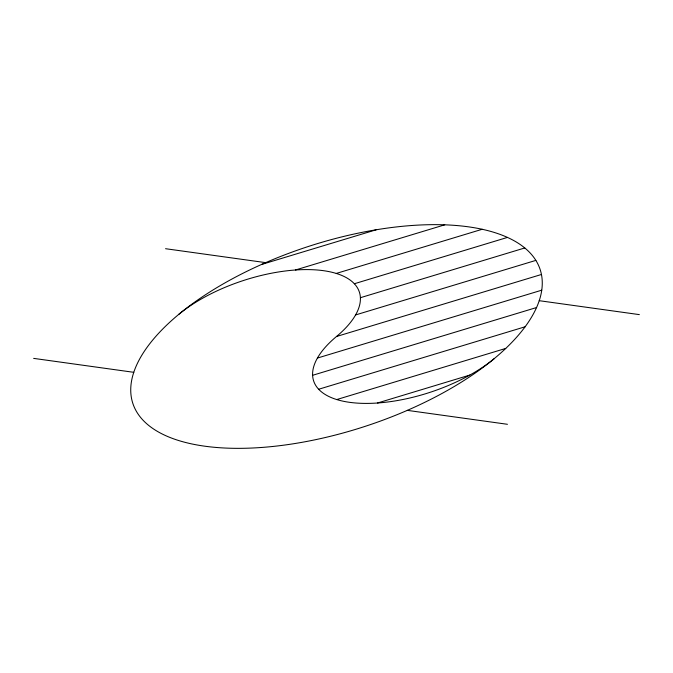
<?xml version="1.0" encoding="UTF-8"?>
<svg xmlns="http://www.w3.org/2000/svg" width="673" height="673" viewBox="0 0 673 673"><rect width="100%" height="100%" fill="white"/><g stroke="black" fill="none" stroke-linecap="round" stroke-linejoin="round"><path stroke-width="1.01" d="M261.452 264.506L376.215 229.779M295.455 269.999L444.744 224.824M336.256 273.44L482.196 229.274M354.351 283.745L507.459 237.418M360.392 297.702L524.78 247.958M355.58 314.939L535.859 260.392M494.428 358.473A107.192 47.16 -18.2 0 1 349.514 402.319A107.192 47.16 -18.2 0 1 336.5 336.5L541.445 274.483A214.376 94.313 -18.2 0 0 218.094 286.891A214.376 94.313 -18.2 0 0 249.961 448.117A214.376 94.313 -18.2 0 0 541.445 274.483M317.42 358.061L541.748 290.181M312.609 375.298L536.558 307.536M318.649 389.255L525.125 326.775M336.744 399.56L505.751 348.421M377.536 403.001L469.821 375.08M165.558 248.707L265.684 262.638M539.224 300.688L639.35 314.619M33.65 358.381L133.776 372.312M407.316 410.362L507.442 424.293M178.572 314.527A107.192 47.16 -18.2 0 1 323.486 270.681A107.192 47.16 -18.2 0 1 336.5 336.5"/></g></svg>
